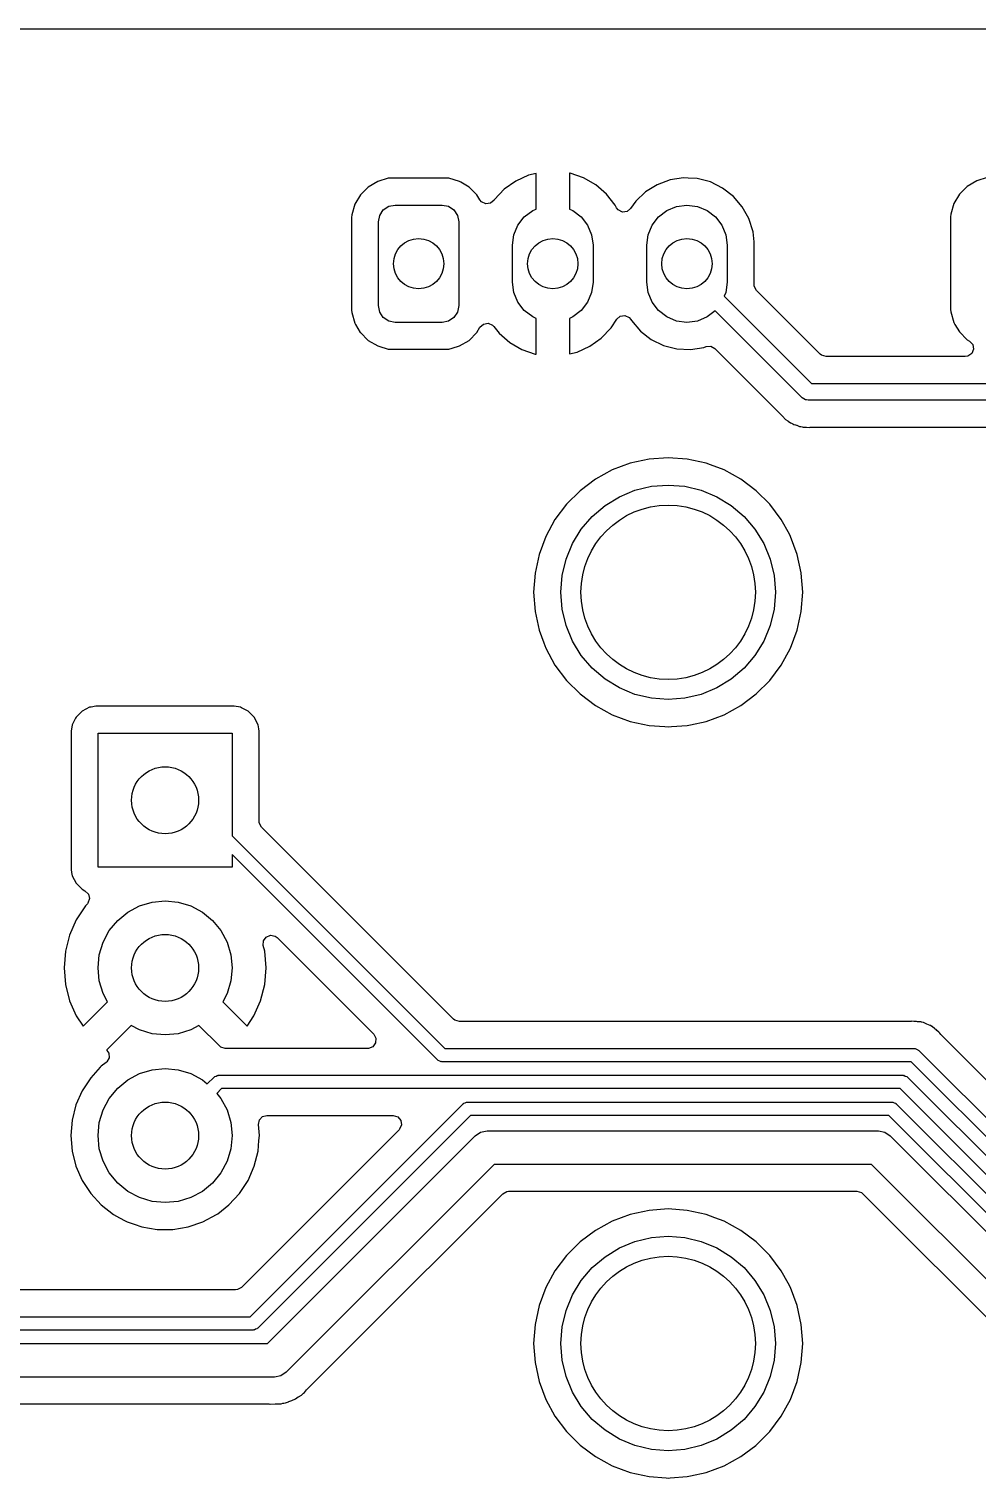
# Model space of a CAD drawing. Extents: x 0.71 to 7.56, y -5.16 to -0.79.
# Drawn here: x 2.292 to 2.849, y -1.638 to -0.787 of the extents above; entities that cross this region are included whole.
import ezdxf

# ---------------------------------------------------------------- set-up
doc = ezdxf.new("R2010")
doc.units = 0
doc.header["$MEASUREMENT"] = 0
doc.layers.add('BLACK', color=7, linetype='CONTINUOUS')

msp = doc.modelspace()

# ---------------------------------------------------------------- linework, layer by layer
at = {"layer": 'BLACK', "linetype": 'CONTINUOUS'}
for p, q in [((0.90562, -0.78742), (3.14472, -0.78742)), ((2.50305, -0.87509), (2.49683, -0.8769)), ((2.5045, -0.87498), (2.50305, -0.87509)), ((2.50305, -0.87509), (2.50305, -0.87509)), ((2.53723, -0.87498), (2.5045, -0.87498)), ((2.5045, -0.87498), (2.5045, -0.87498)), ((2.53868, -0.87509), (2.53723, -0.87498)), ((2.53723, -0.87498), (2.53723, -0.87498)), ((2.5449, -0.8769), (2.53868, -0.87509)), ((2.53868, -0.87509), (2.53868, -0.87509)), ((2.58538, -0.87326), (2.57785, -0.87669)), ((2.58976, -0.87219), (2.58538, -0.87326)), ((2.58538, -0.87326), (2.58538, -0.87326)), ((2.58976, -0.8931), (2.58976, -0.87219)), ((2.58976, -0.87219), (2.58976, -0.87219)), ((2.60986, -0.87209), (2.60945, -0.87203)), ((2.60945, -0.87203), (2.60945, -0.8931)), ((2.61768, -0.8748), (2.60986, -0.87209)), ((2.62484, -0.87893), (2.61768, -0.8748)), ((2.61768, -0.8748), (2.61768, -0.8748)), ((2.66842, -0.87604), (2.66091, -0.87882)), ((2.67634, -0.87483), (2.66842, -0.87604)), ((2.66842, -0.87604), (2.66842, -0.87604)), ((2.67901, -0.87496), (2.67634, -0.87483)), ((2.67634, -0.87483), (2.67634, -0.87483)), ((2.67634, -0.87483), (2.67634, -0.87483)), ((2.68434, -0.87523), (2.67901, -0.87496)), ((2.6921, -0.87724), (2.68434, -0.87523)), ((2.68434, -0.87523), (2.68434, -0.87523)), ((2.85462, -0.8747), (2.84841, -0.87651)), ((2.49126, -0.88019), (2.48669, -0.88477)), ((2.49127, -0.88019), (2.49126, -0.88019)), ((2.49683, -0.8769), (2.49127, -0.88019)), ((2.49683, -0.8769), (2.49683, -0.8769)), ((2.54568, -0.87736), (2.5449, -0.8769)), ((2.5449, -0.8769), (2.5449, -0.8769)), ((2.5449, -0.8769), (2.5449, -0.8769)), ((2.5449, -0.8769), (2.5449, -0.8769)), ((2.55047, -0.88019), (2.54568, -0.87736)), ((2.55504, -0.88477), (2.55047, -0.88019)), ((2.55047, -0.88019), (2.55047, -0.88019)), ((2.57112, -0.88149), (2.56541, -0.88748)), ((2.57785, -0.87669), (2.57112, -0.88149)), ((2.57112, -0.88149), (2.57112, -0.88149)), ((2.57785, -0.87669), (2.57785, -0.87669)), ((2.63109, -0.88435), (2.62484, -0.87893)), ((2.62484, -0.87893), (2.62484, -0.87893)), ((2.6362, -0.89085), (2.63109, -0.88435)), ((2.63109, -0.88435), (2.63109, -0.88435)), ((2.65411, -0.88306), (2.64831, -0.88858)), ((2.66091, -0.87882), (2.65411, -0.88306)), ((2.65411, -0.88306), (2.65411, -0.88306)), ((2.66091, -0.87882), (2.66091, -0.87882)), ((2.69929, -0.88077), (2.6921, -0.87724)), ((2.70562, -0.88567), (2.69929, -0.88077)), ((2.69929, -0.88077), (2.69929, -0.88077)), ((2.69929, -0.88077), (2.69929, -0.88077)), ((2.83826, -0.88438), (2.83497, -0.88994)), ((2.84284, -0.8798), (2.83826, -0.88438)), ((2.83826, -0.88438), (2.83826, -0.88438)), ((2.84841, -0.87651), (2.84284, -0.8798)), ((2.84284, -0.8798), (2.84284, -0.8798)), ((2.84841, -0.87651), (2.84841, -0.87651)), ((2.4834, -0.89034), (2.48159, -0.89655)), ((2.48669, -0.88477), (2.4834, -0.89034)), ((2.4834, -0.89034), (2.4834, -0.89034)), ((2.48669, -0.88477), (2.48669, -0.88477)), ((2.50013, -0.89363), (2.50332, -0.8915)), ((2.50332, -0.8915), (2.50709, -0.89075)), ((2.50709, -0.89075), (2.53465, -0.89075)), ((2.53465, -0.89075), (2.53841, -0.8915)), ((2.53841, -0.8915), (2.54161, -0.89363)), ((2.55682, -0.88777), (2.55504, -0.88477)), ((2.55504, -0.88477), (2.55504, -0.88477)), ((2.55782, -0.88897), (2.55682, -0.88777)), ((2.56032, -0.89011), (2.55782, -0.88897)), ((2.56305, -0.88972), (2.56032, -0.89011)), ((2.56512, -0.88792), (2.56305, -0.88972)), ((2.56541, -0.88748), (2.56512, -0.88792)), ((2.5878, -0.89391), (2.58976, -0.8931)), ((2.60945, -0.8931), (2.61142, -0.89391)), ((2.63697, -0.89233), (2.6362, -0.89085)), ((2.63797, -0.89366), (2.63697, -0.89233)), ((2.64531, -0.89288), (2.64317, -0.8946)), ((2.6483, -0.88858), (2.64531, -0.89288)), ((2.64831, -0.88858), (2.6483, -0.88858)), ((2.66654, -0.89391), (2.67223, -0.89155)), ((2.67223, -0.89155), (2.67835, -0.89075)), ((2.67835, -0.89075), (2.68446, -0.89155)), ((2.68446, -0.89155), (2.69016, -0.89391)), ((2.71084, -0.89175), (2.70562, -0.88567)), ((2.70562, -0.88567), (2.70562, -0.88567)), ((2.71473, -0.89876), (2.71084, -0.89175)), ((2.71084, -0.89175), (2.71084, -0.89175)), ((2.71084, -0.89175), (2.71084, -0.89175)), ((2.83497, -0.88995), (2.83317, -0.89616)), ((2.83497, -0.88994), (2.83497, -0.88995)), ((2.48159, -0.89655), (2.48148, -0.898)), ((2.48148, -0.898), (2.48148, -0.95239)), ((2.48159, -0.89655), (2.48159, -0.89655)), ((2.49724, -0.90059), (2.49799, -0.89682)), ((2.49724, -0.9498), (2.49724, -0.90059)), ((2.49799, -0.89682), (2.50013, -0.89363)), ((2.54161, -0.89363), (2.54374, -0.89682)), ((2.54374, -0.89682), (2.54449, -0.90059)), ((2.54449, -0.90059), (2.54449, -0.9498)), ((2.57915, -0.90256), (2.5829, -0.89767)), ((2.5829, -0.89767), (2.5878, -0.89391)), ((2.61142, -0.89391), (2.61631, -0.89767)), ((2.61631, -0.89767), (2.62006, -0.90256)), ((2.64043, -0.89489), (2.63797, -0.89366)), ((2.64317, -0.8946), (2.64043, -0.89489)), ((2.65789, -0.90256), (2.66164, -0.89767)), ((2.66164, -0.89767), (2.66654, -0.89391)), ((2.69016, -0.89391), (2.69505, -0.89767)), ((2.69505, -0.89767), (2.6988, -0.90256)), ((2.71713, -0.9064), (2.71473, -0.89876)), ((2.71473, -0.89876), (2.71473, -0.89876)), ((2.71473, -0.89876), (2.71473, -0.89876)), ((2.83317, -0.89616), (2.83305, -0.89761)), ((2.83305, -0.89761), (2.83305, -0.952)), ((2.83317, -0.89616), (2.83317, -0.89616)), ((2.57598, -0.91437), (2.57679, -0.90826)), ((2.57679, -0.90826), (2.57915, -0.90256)), ((2.62006, -0.90256), (2.62242, -0.90826)), ((2.62242, -0.90826), (2.62323, -0.91437)), ((2.65472, -0.91437), (2.65553, -0.90826)), ((2.65553, -0.90826), (2.65789, -0.90256)), ((2.6988, -0.90256), (2.70116, -0.90826)), ((2.70116, -0.90826), (2.70197, -0.91437)), ((2.71774, -0.91237), (2.71713, -0.9064)), ((2.57598, -0.93602), (2.57598, -0.91437)), ((2.62323, -0.91437), (2.62323, -0.93602)), ((2.65472, -0.93602), (2.65472, -0.91437)), ((2.70197, -0.91437), (2.70197, -0.93602)), ((2.71774, -0.93744), (2.71774, -0.91237)), ((2.57679, -0.94214), (2.57598, -0.93602)), ((2.57915, -0.94783), (2.57679, -0.94214)), ((2.62242, -0.94214), (2.62006, -0.94783)), ((2.62323, -0.93602), (2.62242, -0.94214)), ((2.65553, -0.94214), (2.65472, -0.93602)), ((2.65789, -0.94783), (2.65553, -0.94214)), ((2.70116, -0.94214), (2.70027, -0.94429)), ((2.70197, -0.93602), (2.70116, -0.94214)), ((2.71785, -0.93848), (2.71774, -0.93744)), ((2.71917, -0.94089), (2.71785, -0.93848)), ((2.75655, -0.97827), (2.71917, -0.94089)), ((2.48148, -0.95239), (2.48159, -0.95384)), ((2.49799, -0.95357), (2.49724, -0.9498)), ((2.54449, -0.9498), (2.54374, -0.95357)), ((2.5829, -0.95273), (2.57915, -0.94783)), ((2.62006, -0.94783), (2.61631, -0.95273)), ((2.66164, -0.95273), (2.65789, -0.94783)), ((2.70027, -0.94429), (2.75145, -0.99547)), ((2.83305, -0.952), (2.83317, -0.95345)), ((2.48159, -0.95384), (2.48159, -0.95384)), ((2.48159, -0.95384), (2.4834, -0.96005)), ((2.4834, -0.96005), (2.4834, -0.96006)), ((2.4834, -0.96006), (2.4834, -0.96006)), ((2.4834, -0.96006), (2.48388, -0.96087)), ((2.48388, -0.96087), (2.48662, -0.96551)), ((2.50013, -0.95676), (2.49799, -0.95357)), ((2.50332, -0.9589), (2.50013, -0.95676)), ((2.50709, -0.95965), (2.50332, -0.9589)), ((2.53465, -0.95965), (2.50709, -0.95965)), ((2.53841, -0.9589), (2.53465, -0.95965)), ((2.54161, -0.95676), (2.53841, -0.9589)), ((2.54374, -0.95357), (2.54161, -0.95676)), ((2.55688, -0.96251), (2.55889, -0.96063)), ((2.55889, -0.96063), (2.5616, -0.96014)), ((2.5616, -0.96014), (2.56414, -0.96119)), ((2.5878, -0.95648), (2.5829, -0.95273)), ((2.58976, -0.9573), (2.5878, -0.95648)), ((2.58976, -0.97836), (2.58976, -0.9573)), ((2.61142, -0.95648), (2.60945, -0.9573)), ((2.60945, -0.9573), (2.60945, -0.9782)), ((2.61631, -0.95273), (2.61142, -0.95648)), ((2.6338, -0.96292), (2.63713, -0.95774)), ((2.63713, -0.95774), (2.63921, -0.95594)), ((2.63921, -0.95594), (2.64193, -0.95555)), ((2.64193, -0.95555), (2.64443, -0.95669)), ((2.64443, -0.95669), (2.6455, -0.95801)), ((2.6455, -0.95801), (2.64585, -0.95864)), ((2.64585, -0.95864), (2.64585, -0.95864)), ((2.64585, -0.95864), (2.65107, -0.96472)), ((2.66654, -0.95648), (2.66164, -0.95273)), ((2.67223, -0.95884), (2.66654, -0.95648)), ((2.67835, -0.95965), (2.67223, -0.95884)), ((2.68446, -0.95884), (2.67835, -0.95965)), ((2.69016, -0.95648), (2.68446, -0.95884)), ((2.6949, -0.95284), (2.69016, -0.95648)), ((2.74593, -1.00387), (2.6949, -0.95284)), ((2.83317, -0.95345), (2.83317, -0.95345)), ((2.83317, -0.95345), (2.83497, -0.95966)), ((2.83497, -0.95966), (2.83497, -0.95966)), ((2.83497, -0.95966), (2.83497, -0.95966)), ((2.83497, -0.95966), (2.83569, -0.96087)), ((2.83569, -0.96087), (2.83826, -0.96523)), ((2.48662, -0.96551), (2.48669, -0.96562)), ((2.48669, -0.96562), (2.48669, -0.96562)), ((2.48669, -0.96562), (2.49126, -0.9702)), ((2.55047, -0.9702), (2.55504, -0.96562)), ((2.55504, -0.96562), (2.55688, -0.96251)), ((2.56414, -0.96119), (2.56492, -0.96198)), ((2.56492, -0.96198), (2.56812, -0.96604)), ((2.56812, -0.96604), (2.57437, -0.97146)), ((2.62136, -0.9737), (2.6281, -0.9689)), ((2.6281, -0.9689), (2.6338, -0.96292)), ((2.6281, -0.9689), (2.6281, -0.9689)), ((2.65107, -0.96472), (2.65107, -0.96472)), ((2.65107, -0.96472), (2.6574, -0.96962)), ((2.6574, -0.96962), (2.6574, -0.96962)), ((2.6574, -0.96962), (2.6574, -0.96962)), ((2.6574, -0.96962), (2.6646, -0.97315)), ((2.83826, -0.96523), (2.83826, -0.96523)), ((2.83826, -0.96523), (2.84284, -0.96981)), ((2.49126, -0.9702), (2.49127, -0.9702)), ((2.49127, -0.9702), (2.49127, -0.9702)), ((2.49127, -0.9702), (2.49683, -0.97349)), ((2.49683, -0.97349), (2.49754, -0.9737)), ((2.49754, -0.9737), (2.50305, -0.9753)), ((2.50305, -0.9753), (2.50305, -0.9753)), ((2.50305, -0.9753), (2.50305, -0.9753)), ((2.50305, -0.9753), (2.50353, -0.97534)), ((2.50353, -0.97534), (2.5045, -0.97541)), ((2.5045, -0.97541), (2.5045, -0.97541)), ((2.5045, -0.97541), (2.53723, -0.97541)), ((2.53723, -0.97541), (2.53819, -0.97534)), ((2.53819, -0.97534), (2.53868, -0.9753)), ((2.53868, -0.9753), (2.54059, -0.97474)), ((2.53868, -0.9753), (2.53868, -0.9753)), ((2.53868, -0.9753), (2.53868, -0.9753)), ((2.54059, -0.97474), (2.5449, -0.97349)), ((2.5449, -0.97349), (2.55047, -0.9702)), ((2.57437, -0.97146), (2.57437, -0.97146)), ((2.57437, -0.97146), (2.58153, -0.9756)), ((2.58153, -0.9756), (2.58153, -0.9756)), ((2.58153, -0.9756), (2.58935, -0.9783)), ((2.60945, -0.9782), (2.61383, -0.97713)), ((2.61383, -0.97713), (2.62136, -0.9737)), ((2.6646, -0.97315), (2.67235, -0.97516)), ((2.67235, -0.97516), (2.68035, -0.97557)), ((2.68035, -0.97557), (2.68827, -0.97435)), ((2.68827, -0.97435), (2.6896, -0.97386)), ((2.6896, -0.97386), (2.69234, -0.97367)), ((2.69234, -0.97367), (2.69474, -0.97499)), ((2.69474, -0.97499), (2.73453, -1.01477)), ((2.84284, -0.96981), (2.84284, -0.96981)), ((2.84284, -0.96981), (2.84284, -0.96981)), ((2.84284, -0.96981), (2.84284, -0.96981)), ((2.84284, -0.96981), (2.84284, -0.96981)), ((2.84284, -0.96981), (2.84422, -0.97062)), ((2.84554, -0.97788), (2.84328, -0.97945)), ((2.84422, -0.97062), (2.84609, -0.97263)), ((2.84659, -0.97534), (2.84554, -0.97788)), ((2.84609, -0.97263), (2.84659, -0.97534)), ((2.58935, -0.9783), (2.58976, -0.97836)), ((2.75736, -0.97893), (2.75655, -0.97827)), ((2.76, -0.9797), (2.75736, -0.97893)), ((2.84173, -0.9797), (2.76, -0.9797)), ((2.84328, -0.97945), (2.84173, -0.9797)), ((2.75145, -0.99547), (3.00172, -0.99547)), ((2.747, -1.00446), (2.74593, -1.00387)), ((2.74802, -1.00512), (2.747, -1.00446)), ((2.74827, -1.00515), (2.74802, -1.00512)), ((2.74836, -1.0052), (2.74827, -1.00515)), ((2.74854, -1.00519), (2.74836, -1.0052)), ((2.74941, -1.00531), (2.74854, -1.00519)), ((2.99968, -1.00531), (2.74941, -1.00531)), ((2.73453, -1.01477), (2.73623, -1.01659)), ((2.73623, -1.01659), (2.73765, -1.01745)), ((2.73765, -1.01745), (2.73785, -1.0176)), ((2.73785, -1.0176), (2.73917, -1.0186)), ((2.73917, -1.0186), (2.73978, -1.01884)), ((2.73978, -1.01884), (2.74053, -1.01921)), ((2.74053, -1.01921), (2.74109, -1.01955)), ((2.74109, -1.01955), (2.74109, -1.01955)), ((2.74109, -1.01955), (2.74208, -1.01983)), ((2.74208, -1.01983), (2.74269, -1.02)), ((2.74269, -1.02), (2.74292, -1.02008)), ((2.74292, -1.02008), (2.74446, -1.02068)), ((2.74446, -1.02068), (2.74512, -1.02075)), ((2.74512, -1.02075), (2.74593, -1.02091)), ((2.74593, -1.02091), (2.74657, -1.02108)), ((2.74657, -1.02108), (2.74822, -1.02108)), ((2.74822, -1.02108), (2.74847, -1.0211)), ((2.74847, -1.0211), (2.75012, -1.02126)), ((2.75012, -1.02126), (2.75077, -1.02115)), ((2.75077, -1.02115), (2.7516, -1.02108)), ((2.7516, -1.02108), (2.99112, -1.02108)), ((2.64508, -1.04235), (2.63452, -1.04628)), ((2.65609, -1.03995), (2.64508, -1.04235)), ((2.66732, -1.03915), (2.65609, -1.03995)), ((2.67856, -1.03995), (2.66732, -1.03915)), ((2.66732, -1.03915), (2.66732, -1.03915)), ((2.68957, -1.04235), (2.67856, -1.03995)), ((2.69218, -1.04332), (2.68957, -1.04235)), ((2.68957, -1.04235), (2.68957, -1.04235)), ((2.68957, -1.04235), (2.68957, -1.04235)), ((2.70012, -1.04628), (2.69218, -1.04332)), ((2.62463, -1.05168), (2.61561, -1.05844)), ((2.63452, -1.04628), (2.62463, -1.05168)), ((2.62463, -1.05168), (2.62463, -1.05168)), ((2.71001, -1.05168), (2.70012, -1.04628)), ((2.70012, -1.04628), (2.70012, -1.04628)), ((2.71903, -1.05844), (2.71001, -1.05168)), ((2.71001, -1.05168), (2.71001, -1.05168)), ((2.61561, -1.05844), (2.60765, -1.0664)), ((2.61561, -1.05844), (2.61561, -1.05844)), ((2.6303, -1.06715), (2.63872, -1.06198)), ((2.63872, -1.06198), (2.64786, -1.0582)), ((2.64786, -1.0582), (2.65747, -1.05589)), ((2.65747, -1.05589), (2.66732, -1.05512)), ((2.66732, -1.05512), (2.67718, -1.05589)), ((2.67718, -1.05589), (2.68679, -1.0582)), ((2.68679, -1.0582), (2.69592, -1.06198)), ((2.69592, -1.06198), (2.70435, -1.06715)), ((2.727, -1.0664), (2.71903, -1.05844)), ((2.71903, -1.05844), (2.71903, -1.05844)), ((2.60765, -1.0664), (2.6009, -1.07542)), ((2.60765, -1.0664), (2.60765, -1.0664)), ((2.62278, -1.07357), (2.6303, -1.06715)), ((2.70435, -1.06715), (2.71186, -1.07357)), ((2.73375, -1.07542), (2.727, -1.0664)), ((2.727, -1.0664), (2.727, -1.0664)), ((2.6009, -1.07542), (2.5955, -1.08531)), ((2.6009, -1.07542), (2.6009, -1.07542)), ((2.61636, -1.08108), (2.62278, -1.07357)), ((2.71186, -1.07357), (2.71828, -1.08108)), ((2.73847, -1.08406), (2.73375, -1.07542)), ((2.73375, -1.07542), (2.73375, -1.07542)), ((2.5955, -1.08531), (2.59156, -1.09586)), ((2.6112, -1.08951), (2.61636, -1.08108)), ((2.71828, -1.08108), (2.72345, -1.08951)), ((2.73915, -1.08531), (2.73847, -1.08406)), ((2.74309, -1.09586), (2.73915, -1.08531)), ((2.59156, -1.09586), (2.58917, -1.10687)), ((2.60741, -1.09864), (2.6112, -1.08951)), ((2.72345, -1.08951), (2.72723, -1.09864)), ((2.74545, -1.10672), (2.74309, -1.09586)), ((2.74309, -1.09586), (2.74309, -1.09586)), ((2.74309, -1.09586), (2.74309, -1.09586)), ((2.60511, -1.10826), (2.60741, -1.09864)), ((2.72723, -1.09864), (2.72954, -1.10826)), ((2.58917, -1.10687), (2.58836, -1.11811)), ((2.60433, -1.11811), (2.60511, -1.10826)), ((2.72954, -1.10826), (2.73031, -1.11811)), ((2.74548, -1.10687), (2.74545, -1.10672)), ((2.74628, -1.11811), (2.74548, -1.10687)), ((2.58836, -1.11811), (2.58836, -1.11811)), ((2.58836, -1.11811), (2.58917, -1.12935)), ((2.60511, -1.12796), (2.60433, -1.11811)), ((2.73031, -1.11811), (2.72954, -1.12796)), ((2.74548, -1.12935), (2.74628, -1.11811)), ((2.58917, -1.12935), (2.59156, -1.14036)), ((2.60741, -1.13758), (2.60511, -1.12796)), ((2.72954, -1.12796), (2.72723, -1.13758)), ((2.74309, -1.14036), (2.74548, -1.12935)), ((2.74548, -1.12935), (2.74548, -1.12935)), ((2.74548, -1.12935), (2.74548, -1.12935)), ((2.6112, -1.14671), (2.60741, -1.13758)), ((2.72723, -1.13758), (2.72345, -1.14671)), ((2.59156, -1.14036), (2.59156, -1.14036)), ((2.59156, -1.14036), (2.59156, -1.14036)), ((2.59156, -1.14036), (2.59432, -1.14775)), ((2.59432, -1.14775), (2.5955, -1.15091)), ((2.61636, -1.15514), (2.6112, -1.14671)), ((2.72345, -1.14671), (2.71828, -1.15514)), ((2.73915, -1.15091), (2.74309, -1.14036)), ((2.74309, -1.14036), (2.74309, -1.14036)), ((2.5955, -1.15091), (2.6009, -1.1608)), ((2.62278, -1.16265), (2.61636, -1.15514)), ((2.71828, -1.15514), (2.71186, -1.16265)), ((2.73375, -1.1608), (2.73915, -1.15091)), ((2.6009, -1.1608), (2.6009, -1.1608)), ((2.6009, -1.1608), (2.60765, -1.16982)), ((2.6303, -1.16907), (2.62278, -1.16265)), ((2.71186, -1.16265), (2.70435, -1.16907)), ((2.727, -1.16982), (2.73375, -1.1608)), ((2.60765, -1.16982), (2.60765, -1.16982)), ((2.60765, -1.16982), (2.61561, -1.17778)), ((2.63872, -1.17424), (2.6303, -1.16907)), ((2.70435, -1.16907), (2.69592, -1.17424)), ((2.71903, -1.17779), (2.727, -1.16982)), ((2.61561, -1.17778), (2.61561, -1.17779)), ((2.61561, -1.17779), (2.62463, -1.18454)), ((2.64786, -1.17802), (2.63872, -1.17424)), ((2.65747, -1.18033), (2.64786, -1.17802)), ((2.66732, -1.1811), (2.65747, -1.18033)), ((2.67718, -1.18033), (2.66732, -1.1811)), ((2.68679, -1.17802), (2.67718, -1.18033)), ((2.69592, -1.17424), (2.68679, -1.17802)), ((2.71001, -1.18454), (2.71903, -1.17779)), ((2.32329, -1.18787), (2.31976, -1.1914)), ((2.32774, -1.1856), (2.32329, -1.18787)), ((2.32329, -1.18787), (2.32329, -1.18787)), ((2.32329, -1.18787), (2.32329, -1.18787)), ((2.32867, -1.18546), (2.32774, -1.1856)), ((2.33144, -1.18502), (2.32867, -1.18546)), ((2.41266, -1.18502), (2.33144, -1.18502)), ((2.41635, -1.1856), (2.41266, -1.18502)), ((2.41687, -1.18587), (2.41635, -1.1856)), ((2.4208, -1.18787), (2.41687, -1.18587)), ((2.42433, -1.1914), (2.4208, -1.18787)), ((2.4208, -1.18787), (2.4208, -1.18787)), ((2.4208, -1.18787), (2.4208, -1.18787)), ((2.62463, -1.18454), (2.62463, -1.18454)), ((2.62463, -1.18454), (2.63452, -1.18994)), ((2.63452, -1.18994), (2.63452, -1.18994)), ((2.63452, -1.18994), (2.63452, -1.18994)), ((2.63452, -1.18994), (2.63452, -1.18994)), ((2.63452, -1.18994), (2.64508, -1.19387)), ((2.68957, -1.19387), (2.70012, -1.18994)), ((2.70012, -1.18994), (2.71001, -1.18454)), ((2.31749, -1.19585), (2.31691, -1.19955)), ((2.31947, -1.19198), (2.31749, -1.19585)), ((2.31976, -1.1914), (2.31947, -1.19198)), ((2.31976, -1.1914), (2.31976, -1.1914)), ((2.31976, -1.1914), (2.31976, -1.1914)), ((2.4266, -1.19585), (2.42433, -1.1914)), ((2.42433, -1.1914), (2.42433, -1.1914)), ((2.42433, -1.1914), (2.42433, -1.1914)), ((2.42699, -1.19831), (2.4266, -1.19585)), ((2.42719, -1.19955), (2.42699, -1.19831)), ((2.64508, -1.19387), (2.64508, -1.19387)), ((2.64508, -1.19387), (2.64508, -1.19387)), ((2.64508, -1.19387), (2.65609, -1.19627)), ((2.65609, -1.19627), (2.65609, -1.19627)), ((2.65609, -1.19627), (2.65609, -1.19627)), ((2.65609, -1.19627), (2.66541, -1.19693)), ((2.66541, -1.19693), (2.66732, -1.19707)), ((2.66732, -1.19707), (2.66924, -1.19693)), ((2.66732, -1.19707), (2.66732, -1.19707)), ((2.66732, -1.19707), (2.66732, -1.19707)), ((2.66924, -1.19693), (2.67856, -1.19627)), ((2.67856, -1.19627), (2.68046, -1.19585)), ((2.68046, -1.19585), (2.68957, -1.19387)), ((2.68957, -1.19387), (2.68957, -1.19387)), ((2.68957, -1.19387), (2.68957, -1.19387)), ((2.31691, -1.19955), (2.31691, -1.28077)), ((2.33268, -1.27953), (2.33268, -1.20079)), ((2.33268, -1.20079), (2.41142, -1.20079)), ((2.41142, -1.20079), (2.41142, -1.26097)), ((2.42719, -1.24016), (2.42719, -1.19955)), ((2.42719, -1.25241), (2.42719, -1.24016)), ((2.4273, -1.25345), (2.42719, -1.25241)), ((2.42861, -1.25587), (2.4273, -1.25345)), ((2.54138, -1.36863), (2.42861, -1.25587)), ((2.41142, -1.26097), (2.53628, -1.38583)), ((2.53186, -1.39255), (2.41142, -1.2721)), ((2.41142, -1.2721), (2.41142, -1.27953)), ((2.31691, -1.28077), (2.31718, -1.28248)), ((2.31718, -1.28248), (2.31749, -1.28446)), ((2.41142, -1.27953), (2.33268, -1.27953)), ((2.31749, -1.28446), (2.31976, -1.28891)), ((2.31976, -1.28891), (2.31976, -1.28891)), ((2.31976, -1.28891), (2.31976, -1.28891)), ((2.31976, -1.28891), (2.32329, -1.29244)), ((2.32329, -1.29244), (2.32329, -1.29244)), ((2.32329, -1.29244), (2.32329, -1.29244)), ((2.32329, -1.29244), (2.32502, -1.29332)), ((2.32502, -1.29332), (2.32702, -1.29521)), ((2.3264, -1.30098), (2.32528, -1.30219)), ((2.32679, -1.30049), (2.3264, -1.30098)), ((2.32768, -1.29788), (2.32679, -1.30049)), ((2.32702, -1.29521), (2.32768, -1.29788)), ((2.35698, -1.30221), (2.36437, -1.29997)), ((2.36437, -1.29997), (2.37205, -1.29921)), ((2.37205, -1.29921), (2.37973, -1.29997)), ((2.37973, -1.29997), (2.38711, -1.30221)), ((2.32528, -1.30219), (2.31993, -1.31038)), ((2.32528, -1.30219), (2.32528, -1.30219)), ((2.34421, -1.31074), (2.35017, -1.30585)), ((2.35017, -1.30585), (2.35698, -1.30221)), ((2.38711, -1.30221), (2.39392, -1.30585)), ((2.39392, -1.30585), (2.39989, -1.31074)), ((2.31993, -1.31038), (2.316, -1.31934)), ((2.33567, -1.32352), (2.33931, -1.31671)), ((2.33931, -1.31671), (2.34421, -1.31074)), ((2.39989, -1.31074), (2.40478, -1.31671)), ((2.40478, -1.31671), (2.40842, -1.32352)), ((2.316, -1.31934), (2.3136, -1.32883)), ((2.33343, -1.3309), (2.33567, -1.32352)), ((2.40842, -1.32352), (2.41066, -1.3309)), ((2.42964, -1.32546), (2.42975, -1.32272)), ((2.4305, -1.32883), (2.42964, -1.32546)), ((2.42975, -1.32272), (2.43132, -1.32046)), ((2.43132, -1.32046), (2.43386, -1.31941)), ((2.43386, -1.31941), (2.43657, -1.3199)), ((2.43657, -1.3199), (2.43783, -1.32081)), ((2.43783, -1.32081), (2.49449, -1.37747)), ((2.3136, -1.32883), (2.31279, -1.33858)), ((2.3136, -1.32883), (2.3136, -1.32883)), ((2.33268, -1.33858), (2.33343, -1.3309)), ((2.41066, -1.3309), (2.41142, -1.33858)), ((2.4313, -1.33858), (2.4305, -1.32883)), ((2.4305, -1.32883), (2.4305, -1.32883)), ((2.31279, -1.33858), (2.31279, -1.33858)), ((2.31279, -1.33858), (2.3136, -1.34834)), ((2.33343, -1.34626), (2.33268, -1.33858)), ((2.41142, -1.33858), (2.41066, -1.34626)), ((2.4305, -1.34834), (2.4313, -1.33858)), ((2.4313, -1.33858), (2.4313, -1.33858)), ((2.3136, -1.34834), (2.3136, -1.34834)), ((2.3136, -1.34834), (2.316, -1.35782)), ((2.33567, -1.35365), (2.33343, -1.34626)), ((2.41066, -1.34626), (2.40842, -1.35365)), ((2.42809, -1.35782), (2.4305, -1.34834)), ((2.4305, -1.34834), (2.4305, -1.34834)), ((2.316, -1.35782), (2.31993, -1.36679)), ((2.32388, -1.37283), (2.33825, -1.35846)), ((2.33825, -1.35846), (2.33567, -1.35365)), ((2.40842, -1.35365), (2.40585, -1.35846)), ((2.40585, -1.35846), (2.42021, -1.37283)), ((2.42416, -1.36679), (2.42809, -1.35782)), ((2.31993, -1.36679), (2.32388, -1.37283)), ((2.42021, -1.37283), (2.42416, -1.36679)), ((2.54219, -1.36928), (2.54138, -1.36863)), ((2.54483, -1.37006), (2.54219, -1.36928)), ((2.35217, -1.37238), (2.33779, -1.38676)), ((2.35698, -1.37496), (2.35217, -1.37238)), ((2.36437, -1.3772), (2.35698, -1.37496)), ((2.37205, -1.37795), (2.36437, -1.3772)), ((2.37973, -1.3772), (2.37205, -1.37795)), ((2.38711, -1.37496), (2.37973, -1.3772)), ((2.39193, -1.37238), (2.38711, -1.37496)), ((2.40392, -1.38438), (2.39193, -1.37238)), ((2.49449, -1.37747), (2.49581, -1.37989)), ((2.80896, -1.37006), (2.54483, -1.37006)), ((2.80999, -1.36995), (2.80896, -1.37006)), ((2.81018, -1.36991), (2.80999, -1.36995)), ((2.81152, -1.37), (2.81018, -1.36991)), ((2.81018, -1.36991), (2.81018, -1.36991)), ((2.81222, -1.37005), (2.81152, -1.37)), ((2.81239, -1.37006), (2.81222, -1.37005)), ((2.81301, -1.37006), (2.81239, -1.37006)), ((2.81362, -1.37015), (2.81301, -1.37006)), ((2.81379, -1.37017), (2.81362, -1.37015)), ((2.81583, -1.37031), (2.81379, -1.37017)), ((2.81601, -1.37038), (2.81583, -1.37031)), ((2.81702, -1.37064), (2.81601, -1.37038)), ((2.81721, -1.37066), (2.81702, -1.37064)), ((2.81907, -1.37151), (2.81721, -1.37066)), ((2.81721, -1.37066), (2.81721, -1.37066)), ((2.81923, -1.37158), (2.81907, -1.37151)), ((2.82114, -1.37229), (2.81923, -1.37158)), ((2.82129, -1.37241), (2.82114, -1.37229)), ((2.82114, -1.37229), (2.82114, -1.37229)), ((2.82219, -1.37294), (2.82129, -1.37241)), ((2.82236, -1.37302), (2.82219, -1.37294)), ((2.82391, -1.37435), (2.82236, -1.37302)), ((2.82236, -1.37302), (2.82236, -1.37302)), ((2.82236, -1.37302), (2.82236, -1.37302)), ((2.82404, -1.37446), (2.82391, -1.37435)), ((2.82454, -1.37483), (2.82404, -1.37446)), ((2.82497, -1.37527), (2.82454, -1.37483)), ((2.82454, -1.37483), (2.82454, -1.37483)), ((2.8251, -1.37539), (2.82497, -1.37527)), ((2.82613, -1.37628), (2.8251, -1.37539)), ((2.82665, -1.37673), (2.82613, -1.37628)), ((2.82675, -1.37689), (2.82665, -1.37673)), ((2.82665, -1.37673), (2.82665, -1.37673)), ((2.8274, -1.3777), (2.82675, -1.37689)), ((2.8801, -1.4304), (2.8274, -1.3777)), ((2.40474, -1.38503), (2.40392, -1.38438)), ((2.40737, -1.38581), (2.40474, -1.38503)), ((2.49104, -1.38581), (2.40737, -1.38581)), ((2.49138, -1.38579), (2.49104, -1.38581)), ((2.49396, -1.38483), (2.49138, -1.38579)), ((2.49561, -1.38263), (2.49396, -1.38483)), ((2.49581, -1.37989), (2.49561, -1.38263)), ((2.53628, -1.38583), (2.8116, -1.38583)), ((2.8116, -1.38583), (2.8119, -1.38592)), ((2.8119, -1.38592), (2.81222, -1.38588)), ((2.81222, -1.38588), (2.81304, -1.38629)), ((2.81304, -1.38629), (2.81391, -1.38658)), ((2.33737, -1.39413), (2.33458, -1.3963)), ((2.33776, -1.39379), (2.33737, -1.39413)), ((2.33912, -1.3914), (2.33776, -1.39379)), ((2.33779, -1.38676), (2.33781, -1.38704)), ((2.33781, -1.38704), (2.33897, -1.38866)), ((2.33897, -1.38866), (2.33912, -1.3914)), ((2.53214, -1.39269), (2.53186, -1.39255)), ((2.53233, -1.39295), (2.53214, -1.39269)), ((2.53321, -1.39323), (2.53233, -1.39295)), ((2.53403, -1.39365), (2.53321, -1.39323)), ((2.53434, -1.3936), (2.53403, -1.39365)), ((2.53465, -1.3937), (2.53434, -1.3936)), ((2.80997, -1.3937), (2.53465, -1.3937)), ((2.93677, -1.5205), (2.80997, -1.3937)), ((2.81391, -1.38658), (2.8141, -1.38684)), ((2.8141, -1.38684), (2.81438, -1.38698)), ((2.81438, -1.38698), (2.94118, -1.51378)), ((2.32839, -1.40303), (2.32339, -1.41068)), ((2.33402, -1.3969), (2.32839, -1.40303)), ((2.33458, -1.3963), (2.33402, -1.3969)), ((2.33458, -1.3963), (2.33458, -1.3963)), ((2.33458, -1.3963), (2.33458, -1.3963)), ((2.35017, -1.40427), (2.35698, -1.40063)), ((2.35698, -1.40063), (2.36437, -1.39839)), ((2.36437, -1.39839), (2.37205, -1.39764)), ((2.37205, -1.39764), (2.37973, -1.39839)), ((2.37973, -1.39839), (2.38711, -1.40063)), ((2.38711, -1.40063), (2.39392, -1.40427)), ((2.39683, -1.40666), (2.40076, -1.40273)), ((2.40076, -1.40273), (2.40104, -1.40258)), ((2.40104, -1.40258), (2.40123, -1.40233)), ((2.40123, -1.40233), (2.40211, -1.40204)), ((2.40211, -1.40204), (2.40293, -1.40162)), ((2.40293, -1.40162), (2.40324, -1.40167)), ((2.40324, -1.40167), (2.40354, -1.40157)), ((2.40354, -1.40157), (2.80508, -1.40157)), ((2.80508, -1.40157), (2.80538, -1.40167)), ((2.80538, -1.40167), (2.80569, -1.40162)), ((2.80569, -1.40162), (2.80651, -1.40204)), ((2.80651, -1.40204), (2.80739, -1.40233)), ((2.80739, -1.40233), (2.80758, -1.40258)), ((2.80758, -1.40258), (2.80786, -1.40273)), ((2.80786, -1.40273), (2.93466, -1.52953)), ((2.32339, -1.41068), (2.31972, -1.41904)), ((2.33931, -1.41514), (2.34421, -1.40917)), ((2.34421, -1.40917), (2.35017, -1.40427)), ((2.39392, -1.40427), (2.39683, -1.40666)), ((2.40517, -1.40945), (2.4024, -1.41223)), ((2.80345, -1.40945), (2.40517, -1.40945)), ((2.93025, -1.53625), (2.80345, -1.40945)), ((2.31972, -1.41904), (2.31747, -1.4279)), ((2.33567, -1.42194), (2.33931, -1.41514)), ((2.4024, -1.41223), (2.40478, -1.41514)), ((2.40478, -1.41514), (2.40842, -1.42194)), ((2.42199, -1.54331), (2.54682, -1.41848)), ((2.54682, -1.41848), (2.54711, -1.41833)), ((2.54711, -1.41833), (2.54729, -1.41807)), ((2.54729, -1.41807), (2.54817, -1.41779)), ((2.54817, -1.41779), (2.54899, -1.41737)), ((2.54899, -1.41737), (2.5493, -1.41742)), ((2.5493, -1.41742), (2.54961, -1.41732)), ((2.54961, -1.41732), (2.79855, -1.41732)), ((2.79855, -1.41732), (2.79886, -1.41742)), ((2.79886, -1.41742), (2.79917, -1.41737)), ((2.79917, -1.41737), (2.79999, -1.41779)), ((2.79999, -1.41779), (2.80087, -1.41807)), ((2.80087, -1.41807), (2.80105, -1.41833)), ((2.80105, -1.41833), (2.80134, -1.41848)), ((2.80134, -1.41848), (2.92814, -1.54528)), ((2.31747, -1.4279), (2.31672, -1.43701)), ((2.31747, -1.4279), (2.31747, -1.4279)), ((2.33343, -1.42933), (2.33567, -1.42194)), ((2.40842, -1.42194), (2.41066, -1.42933)), ((2.55124, -1.4252), (2.42641, -1.55003)), ((2.42683, -1.4305), (2.42739, -1.42781)), ((2.42739, -1.42781), (2.42931, -1.42584)), ((2.42931, -1.42584), (2.4317, -1.42522)), ((2.4317, -1.42522), (2.506, -1.42522)), ((2.506, -1.42522), (2.50864, -1.42599)), ((2.50864, -1.42599), (2.51044, -1.42807)), ((2.51044, -1.42807), (2.51083, -1.43079)), ((2.79692, -1.4252), (2.55124, -1.4252)), ((2.92372, -1.552), (2.79692, -1.4252)), ((2.31672, -1.43701), (2.31672, -1.43701)), ((2.31672, -1.43701), (2.31747, -1.44611)), ((2.33268, -1.43701), (2.33343, -1.42933)), ((2.33343, -1.44469), (2.33268, -1.43701)), ((2.41066, -1.42933), (2.41142, -1.43701)), ((2.41142, -1.43701), (2.41066, -1.44469)), ((2.50945, -1.43355), (2.41689, -1.52611)), ((2.42737, -1.43701), (2.42683, -1.4305)), ((2.42713, -1.43998), (2.42737, -1.43701)), ((2.42737, -1.43701), (2.42737, -1.43701)), ((2.43214, -1.55906), (2.55406, -1.43713)), ((2.50969, -1.4333), (2.50945, -1.43355)), ((2.51083, -1.43079), (2.50969, -1.4333)), ((2.55406, -1.43713), (2.55726, -1.435)), ((2.55726, -1.435), (2.56102, -1.43425)), ((2.56102, -1.43425), (2.79077, -1.43425)), ((2.79077, -1.43425), (2.79453, -1.435)), ((2.79453, -1.435), (2.79773, -1.43713)), ((2.79773, -1.43713), (2.92161, -1.56102)), ((2.33567, -1.45207), (2.33343, -1.44469)), ((2.41066, -1.44469), (2.40842, -1.45207)), ((2.42662, -1.44611), (2.42713, -1.43998)), ((2.31747, -1.44611), (2.31747, -1.44611)), ((2.31747, -1.44611), (2.31972, -1.45497)), ((2.33931, -1.45888), (2.33567, -1.45207)), ((2.40842, -1.45207), (2.40478, -1.45888)), ((2.42438, -1.45497), (2.42662, -1.44611)), ((2.5651, -1.45394), (2.44318, -1.57586)), ((2.78669, -1.45394), (2.5651, -1.45394)), ((2.91058, -1.57783), (2.78669, -1.45394)), ((2.31972, -1.45497), (2.32339, -1.46334)), ((2.34421, -1.46485), (2.33931, -1.45888)), ((2.40478, -1.45888), (2.39989, -1.46485)), ((2.42071, -1.46334), (2.42438, -1.45497)), ((2.32339, -1.46334), (2.32839, -1.47099)), ((2.32839, -1.47099), (2.32839, -1.47099)), ((2.32839, -1.47099), (2.32839, -1.47099)), ((2.32839, -1.47099), (2.33458, -1.47771)), ((2.35017, -1.46974), (2.34421, -1.46485)), ((2.35698, -1.47338), (2.35017, -1.46974)), ((2.39392, -1.46974), (2.38711, -1.47338)), ((2.39989, -1.46485), (2.39392, -1.46974)), ((2.40952, -1.47771), (2.41571, -1.47099)), ((2.41571, -1.47099), (2.42071, -1.46334)), ((2.48228, -1.55906), (2.5702, -1.47113)), ((2.5702, -1.47113), (2.57262, -1.46982)), ((2.57262, -1.46982), (2.57365, -1.4697)), ((2.57365, -1.4697), (2.77814, -1.4697)), ((2.77814, -1.4697), (2.78078, -1.47048)), ((2.78078, -1.47048), (2.78159, -1.47113)), ((2.78159, -1.47113), (2.89705, -1.58659)), ((2.33458, -1.47771), (2.33458, -1.47771)), ((2.33458, -1.47771), (2.33458, -1.47771)), ((2.33458, -1.47771), (2.34179, -1.48333)), ((2.36437, -1.47562), (2.35698, -1.47338)), ((2.37205, -1.47638), (2.36437, -1.47562)), ((2.37973, -1.47562), (2.37205, -1.47638)), ((2.38711, -1.47338), (2.37973, -1.47562)), ((2.40293, -1.48284), (2.40734, -1.47941)), ((2.40734, -1.47941), (2.40952, -1.47771)), ((2.34179, -1.48333), (2.34179, -1.48333)), ((2.34179, -1.48333), (2.34179, -1.48333)), ((2.34179, -1.48333), (2.34529, -1.48522)), ((2.34529, -1.48522), (2.34865, -1.48704)), ((2.34865, -1.48704), (2.34982, -1.48767)), ((2.34982, -1.48767), (2.35395, -1.48909)), ((2.38563, -1.49064), (2.39427, -1.48767)), ((2.39427, -1.48767), (2.40231, -1.48333)), ((2.40231, -1.48333), (2.40293, -1.48284)), ((2.63452, -1.48723), (2.62463, -1.49263)), ((2.64508, -1.48329), (2.63452, -1.48723)), ((2.65609, -1.4809), (2.64508, -1.48329)), ((2.66732, -1.48009), (2.65609, -1.4809)), ((2.67856, -1.4809), (2.66732, -1.48009)), ((2.66732, -1.48009), (2.66732, -1.48009)), ((2.68957, -1.48329), (2.67856, -1.4809)), ((2.69474, -1.48522), (2.68957, -1.48329)), ((2.68957, -1.48329), (2.68957, -1.48329)), ((2.68957, -1.48329), (2.68957, -1.48329)), ((2.70012, -1.48723), (2.69474, -1.48522)), ((2.71001, -1.49263), (2.70012, -1.48723)), ((2.70012, -1.48723), (2.70012, -1.48723)), ((2.35395, -1.48909), (2.35847, -1.49064)), ((2.35847, -1.49064), (2.35847, -1.49064)), ((2.35847, -1.49064), (2.35847, -1.49064)), ((2.35847, -1.49064), (2.36748, -1.49215)), ((2.36748, -1.49215), (2.36748, -1.49215)), ((2.36748, -1.49215), (2.37662, -1.49215)), ((2.37662, -1.49215), (2.38563, -1.49064)), ((2.37662, -1.49215), (2.37662, -1.49215)), ((2.62463, -1.49263), (2.61561, -1.49938)), ((2.62463, -1.49263), (2.62463, -1.49263)), ((2.64786, -1.49915), (2.65747, -1.49684)), ((2.65747, -1.49684), (2.66732, -1.49606)), ((2.66732, -1.49606), (2.67718, -1.49684)), ((2.67718, -1.49684), (2.68679, -1.49915)), ((2.71903, -1.49938), (2.71001, -1.49263)), ((2.71001, -1.49263), (2.71001, -1.49263)), ((2.61561, -1.49938), (2.60765, -1.50735)), ((2.61561, -1.49938), (2.61561, -1.49938)), ((2.6303, -1.50809), (2.63872, -1.50293)), ((2.63872, -1.50293), (2.64786, -1.49915)), ((2.68679, -1.49915), (2.69592, -1.50293)), ((2.69592, -1.50293), (2.70435, -1.50809)), ((2.727, -1.50735), (2.71903, -1.49938)), ((2.71903, -1.49938), (2.71903, -1.49938)), ((2.60765, -1.50735), (2.6009, -1.51637)), ((2.60765, -1.50735), (2.60765, -1.50735)), ((2.62278, -1.51451), (2.6303, -1.50809)), ((2.70435, -1.50809), (2.71186, -1.51451)), ((2.73375, -1.51637), (2.727, -1.50735)), ((2.727, -1.50735), (2.727, -1.50735)), ((2.6009, -1.51637), (2.5955, -1.52625)), ((2.6009, -1.51637), (2.6009, -1.51637)), ((2.6112, -1.53046), (2.61636, -1.52203)), ((2.61636, -1.52203), (2.62278, -1.51451)), ((2.71186, -1.51451), (2.71828, -1.52203)), ((2.71828, -1.52203), (2.72345, -1.53046)), ((2.73775, -1.5237), (2.73375, -1.51637)), ((2.73375, -1.51637), (2.73375, -1.51637)), ((2.41344, -1.52754), (1.96599, -1.52754)), ((2.41448, -1.52743), (2.41344, -1.52754)), ((2.41689, -1.52611), (2.41448, -1.52743)), ((2.5955, -1.52625), (2.59156, -1.53681)), ((2.60741, -1.53959), (2.6112, -1.53046)), ((2.72345, -1.53046), (2.72723, -1.53959)), ((2.73915, -1.52625), (2.73775, -1.5237)), ((2.74309, -1.53681), (2.73915, -1.52625)), ((2.59156, -1.53681), (2.58917, -1.54782)), ((2.74548, -1.54782), (2.74309, -1.53681)), ((1.96334, -1.54331), (2.42199, -1.54331)), ((2.58917, -1.54782), (2.58836, -1.55906)), ((2.60511, -1.5492), (2.60741, -1.53959)), ((2.72723, -1.53959), (2.72954, -1.5492)), ((2.74628, -1.55906), (2.74548, -1.54782)), ((2.42362, -1.55118), (1.96498, -1.55118)), ((2.42392, -1.55108), (2.42362, -1.55118)), ((2.42424, -1.55113), (2.42392, -1.55108)), ((2.42506, -1.55071), (2.42424, -1.55113)), ((2.42594, -1.55043), (2.42506, -1.55071)), ((2.42612, -1.55017), (2.42594, -1.55043)), ((2.42641, -1.55003), (2.42612, -1.55017)), ((2.60433, -1.55906), (2.60511, -1.5492)), ((2.72954, -1.5492), (2.73031, -1.55906)), ((1.97231, -1.55906), (2.43214, -1.55906)), ((2.45526, -1.58607), (2.48228, -1.55906)), ((2.58836, -1.55906), (2.58836, -1.55906)), ((2.58836, -1.55906), (2.58917, -1.57029)), ((2.60511, -1.56891), (2.60433, -1.55906)), ((2.73031, -1.55906), (2.72954, -1.56891)), ((2.74548, -1.57029), (2.74628, -1.55906)), ((2.58917, -1.57029), (2.59156, -1.5813)), ((2.60741, -1.57852), (2.60511, -1.56891)), ((2.72954, -1.56891), (2.72723, -1.57852)), ((2.74309, -1.5813), (2.74548, -1.57029)), ((2.43622, -1.57874), (1.97639, -1.57874)), ((2.43999, -1.57799), (2.43622, -1.57874)), ((2.44318, -1.57586), (2.43999, -1.57799)), ((2.59156, -1.5813), (2.59156, -1.5813)), ((2.59156, -1.5813), (2.59156, -1.5813)), ((2.59156, -1.5813), (2.59549, -1.59183)), ((2.6112, -1.58765), (2.60741, -1.57852)), ((2.72723, -1.57852), (2.72345, -1.58765)), ((2.73915, -1.59186), (2.74309, -1.5813)), ((2.44866, -1.59152), (2.4502, -1.59039)), ((2.4502, -1.59039), (2.4504, -1.59027)), ((2.4504, -1.59027), (2.45204, -1.58929)), ((2.45204, -1.58929), (2.45263, -1.5887)), ((2.45263, -1.5887), (2.45322, -1.58821)), ((2.45322, -1.58821), (2.45389, -1.58772)), ((2.45389, -1.58772), (2.45511, -1.58624)), ((2.45511, -1.58624), (2.45526, -1.58607)), ((2.61636, -1.59608), (2.6112, -1.58765)), ((2.72345, -1.58765), (2.71828, -1.59608)), ((1.98494, -1.59451), (2.43285, -1.59451)), ((2.43285, -1.59451), (2.43348, -1.59458)), ((2.43348, -1.59458), (2.43349, -1.59457)), ((2.43349, -1.59457), (2.43379, -1.5946)), ((2.43379, -1.5946), (2.43662, -1.59451)), ((2.43379, -1.5946), (2.43379, -1.5946)), ((2.43662, -1.59451), (2.43783, -1.59451)), ((2.43783, -1.59451), (2.43812, -1.59447)), ((2.43812, -1.59447), (2.43835, -1.59445)), ((2.43835, -1.59445), (2.44026, -1.59439)), ((2.44026, -1.59439), (2.44106, -1.59416)), ((2.44106, -1.59416), (2.44181, -1.59401)), ((2.44181, -1.59401), (2.44264, -1.5939)), ((2.44264, -1.5939), (2.44442, -1.5932)), ((2.44442, -1.5932), (2.44464, -1.59312)), ((2.44464, -1.59312), (2.44647, -1.59259)), ((2.44647, -1.59259), (2.44719, -1.59216)), ((2.44719, -1.59216), (2.44788, -1.59183)), ((2.44788, -1.59183), (2.44866, -1.59152)), ((2.59549, -1.59183), (2.5955, -1.59186)), ((2.5955, -1.59186), (2.6009, -1.60174)), ((2.62278, -1.6036), (2.61636, -1.59608)), ((2.71828, -1.59608), (2.71186, -1.6036)), ((2.73375, -1.60174), (2.73915, -1.59186)), ((2.6009, -1.60174), (2.6009, -1.60174)), ((2.6009, -1.60174), (2.60765, -1.61076)), ((2.6303, -1.61002), (2.62278, -1.6036)), ((2.71186, -1.6036), (2.70435, -1.61002)), ((2.727, -1.61076), (2.73375, -1.60174)), ((2.60765, -1.61076), (2.60765, -1.61076)), ((2.60765, -1.61076), (2.61561, -1.61873)), ((2.63872, -1.61518), (2.6303, -1.61002)), ((2.64786, -1.61896), (2.63872, -1.61518)), ((2.69592, -1.61518), (2.68679, -1.61896)), ((2.70435, -1.61002), (2.69592, -1.61518)), ((2.71903, -1.61873), (2.727, -1.61076)), ((2.61561, -1.61873), (2.61561, -1.61873)), ((2.61561, -1.61873), (2.62463, -1.62548)), ((2.65747, -1.62127), (2.64786, -1.61896)), ((2.66732, -1.62205), (2.65747, -1.62127)), ((2.67718, -1.62127), (2.66732, -1.62205)), ((2.68679, -1.61896), (2.67718, -1.62127)), ((2.71001, -1.62548), (2.71883, -1.61888)), ((2.71883, -1.61888), (2.71903, -1.61873)), ((2.71903, -1.61873), (2.71903, -1.61873)), ((2.71903, -1.61873), (2.71903, -1.61873)), ((2.62463, -1.62548), (2.62463, -1.62548)), ((2.62463, -1.62548), (2.63452, -1.63088)), ((2.63452, -1.63088), (2.63452, -1.63088)), ((2.63452, -1.63088), (2.63452, -1.63088)), ((2.63452, -1.63088), (2.63452, -1.63088)), ((2.63452, -1.63088), (2.64508, -1.63482)), ((2.68957, -1.63482), (2.70012, -1.63088)), ((2.70012, -1.63088), (2.71001, -1.62548)), ((2.64508, -1.63482), (2.64508, -1.63482)), ((2.64508, -1.63482), (2.64508, -1.63482)), ((2.64508, -1.63482), (2.65609, -1.63721)), ((2.65609, -1.63721), (2.65609, -1.63721)), ((2.65609, -1.63721), (2.65609, -1.63721)), ((2.65609, -1.63721), (2.66607, -1.63793)), ((2.66607, -1.63793), (2.66732, -1.63802)), ((2.66732, -1.63802), (2.66845, -1.63794)), ((2.66732, -1.63802), (2.66732, -1.63802)), ((2.66732, -1.63802), (2.66732, -1.63802)), ((2.66845, -1.63794), (2.67856, -1.63721)), ((2.67856, -1.63721), (2.68053, -1.63678)), ((2.68053, -1.63678), (2.68957, -1.63482)), ((2.68957, -1.63482), (2.68957, -1.63482)), ((2.68957, -1.63482), (2.68957, -1.63482))]:
    msp.add_line(p, q, dxfattribs=at)
at = {"layer": 'BLACK'}
for centre, radius in [((2.52087, -0.9252), 0.01476), ((2.59961, -0.9252), 0.01476), ((2.67835, -0.9252), 0.01476), ((2.66732, -1.11811), 0.05118), ((2.37205, -1.24016), 0.01969), ((2.37205, -1.33858), 0.01969), ((2.37205, -1.43701), 0.01969), ((2.66732, -1.55906), 0.05118)]:
    msp.add_circle(centre, radius, dxfattribs=at)

doc.saveas('drawing.dxf')
